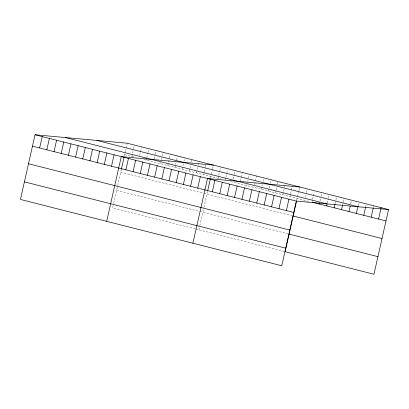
<?xml version="1.0" encoding="UTF-8"?>
<svg xmlns="http://www.w3.org/2000/svg" width="409" height="409" viewBox="0 0 409 409"><rect width="100%" height="100%" fill="white"/><g stroke="black" fill="none" stroke-linecap="round" stroke-linejoin="round"><path stroke-width="0.31" stroke-dasharray="2.04 1.53" d="M113.186 205.579L112.659 207.925L195.297 228.897M113.717 203.237L117.577 186.105M117.71 185.502L121.238 169.868M124.408 155.798L125.21 152.225M125.348 151.627L127.24 143.227M131.856 156.448L133.477 149.249M133.615 148.651L134.423 145.052M139.72 155.272L141.478 147.475M146.228 160.098L146.637 158.298M146.77 157.695L147.853 152.9M147.986 152.301L148.799 148.702M154.091 158.922L155.037 154.725M155.175 154.121L155.982 150.522M160.599 163.743L160.87 162.542M161.55 159.546L162.225 156.545M162.358 155.947L163.171 152.347M167.787 165.568L169.408 158.37M169.546 157.772L170.354 154.173M174.975 167.393L175.512 164.991M175.65 164.392L176.054 162.593M176.596 160.195L177.542 155.998M182.158 169.214L183.779 162.02M183.917 161.417L184.73 157.818M189.347 171.039L189.888 168.641M190.021 168.038L190.696 165.042M191.371 162.041L191.913 159.643M196.53 172.864L197.746 167.465M198.288 165.067L199.101 161.468M203.718 174.689L204.26 172.286M204.393 171.688L205.338 167.491M205.476 166.887L206.151 163.891M198.892 229.812L199.684 226.295M199.817 225.707L203.81 207.992M203.943 207.389L207.598 191.167M210.64 177.685L212.527 169.311M212.66 168.713L213.472 165.113M218.089 178.334L218.631 175.936M218.764 175.333L219.71 171.136M219.848 170.538L220.656 166.938M225.41 179.556L225.814 177.757M225.952 177.158L227.573 169.96M233.135 178.984L234.086 174.786M234.219 174.183L235.032 170.584M240.323 180.809L242.215 172.409M246.832 185.63L247.102 184.428M247.782 181.432L248.048 180.231M248.59 177.833L249.403 174.234M254.695 184.454L256.586 176.059M261.208 189.275L262.287 184.479M262.961 181.478L263.774 177.879M268.391 191.1L268.933 188.702M269.066 188.104L270.012 183.902M270.15 183.304L270.962 179.704M275.579 192.925L276.121 190.528M276.254 189.924L276.929 186.928M277.604 183.927L278.146 181.53M282.762 194.75L284.388 187.552M284.521 186.954L285.334 183.355M289.95 196.571L290.492 194.173M290.625 193.575L292.384 185.778M296.74 200.154L298.759 191.197M298.892 190.599L299.705 187M305.216 197.276L306.162 193.079M306.295 192.481L307.108 188.881M312.077 201.555L312.486 199.756M312.619 199.157L314.24 191.959M320.022 201.034L320.564 198.636M321.106 196.238L321.914 192.639M327.425 202.915L328.376 198.718M328.509 198.114L329.184 195.119M335.099 203.595L335.779 200.594M335.912 199.996L336.454 197.598M342.778 204.275L343.182 202.475M343.315 201.872L343.989 198.876M350.717 203.754L351.397 200.753M358.126 205.63L358.662 203.232M365.799 206.31L366.07 205.113M373.335 207.593L373.606 206.392M124.673 154.622L133.651 156.903M143.835 159.49L220.487 178.943M230.666 181.524L308.856 201.371M120.706 172.215L203.345 193.186M203.948 193.339L291.975 215.681M116.621 190.338L199.265 211.31M199.863 211.463L287.89 233.805M195.896 229.05L284.526 251.545"/><path stroke-width="0.61" d="M388.55 209.551L127.24 143.227L35.031 134.755L20.45 199.449L281.76 265.773L296.341 201.075L388.55 209.551L373.969 274.245L285.124 251.699L296.607 200.742M39.647 147.971L42.214 136.575M46.836 149.796L49.402 138.4M54.019 151.621L56.59 140.226M61.207 153.447L63.773 142.051M68.39 155.267L70.962 143.871M75.578 157.092L78.145 145.696M82.766 158.917L85.333 147.521M89.949 160.742L92.521 149.346M97.138 162.562L99.704 151.166M104.321 164.387L106.892 152.992M111.509 166.212L114.075 154.817M106.683 221.335L121.263 156.642L213.472 165.113M121.366 169.28L124.142 156.969M125.88 169.858L128.446 158.462M133.068 171.683L135.635 160.287M140.251 173.508L142.823 162.112M147.439 175.333L150.006 163.937M154.622 177.153L157.194 165.757M161.811 178.978L164.377 167.583M168.999 180.804L171.565 169.408M176.182 182.624L178.753 171.228M183.37 184.449L185.937 173.053M190.553 186.274L193.125 174.878M197.741 188.099L200.308 176.703M192.915 243.222L207.496 178.523L299.705 187M207.731 190.584L210.374 178.856M212.332 191.801L214.899 180.405M219.735 193.682L222.302 182.286M227.138 195.558L229.705 184.162M234.541 197.44L237.113 186.044M241.944 199.316L244.516 187.92M249.352 201.197L251.918 189.802M256.755 203.074L259.321 191.678M264.158 204.955L266.724 193.559M271.561 206.831L274.127 195.436M278.964 208.713L281.535 197.317M286.366 210.589L288.938 199.193M319.347 204.035L319.618 202.833M326.75 205.911L327.159 204.111M334.153 207.792L334.966 204.193M341.561 209.669L342.64 204.873M348.964 211.55L350.181 206.151M356.367 213.432L357.987 206.233M363.77 215.308L365.661 206.913M371.173 217.189L373.202 208.191M378.576 219.066L381.147 207.67M96.81 140.43L358.12 206.755M65.46 137.552L326.771 203.871M312.563 202.312L385.984 220.947M35.031 134.755L296.341 201.075M32.464 146.151L293.774 212.47M293.171 215.988L382.016 238.534M28.497 163.738L289.807 230.057M289.086 234.106L377.936 256.658M24.412 181.862L285.722 248.181"/></g></svg>
